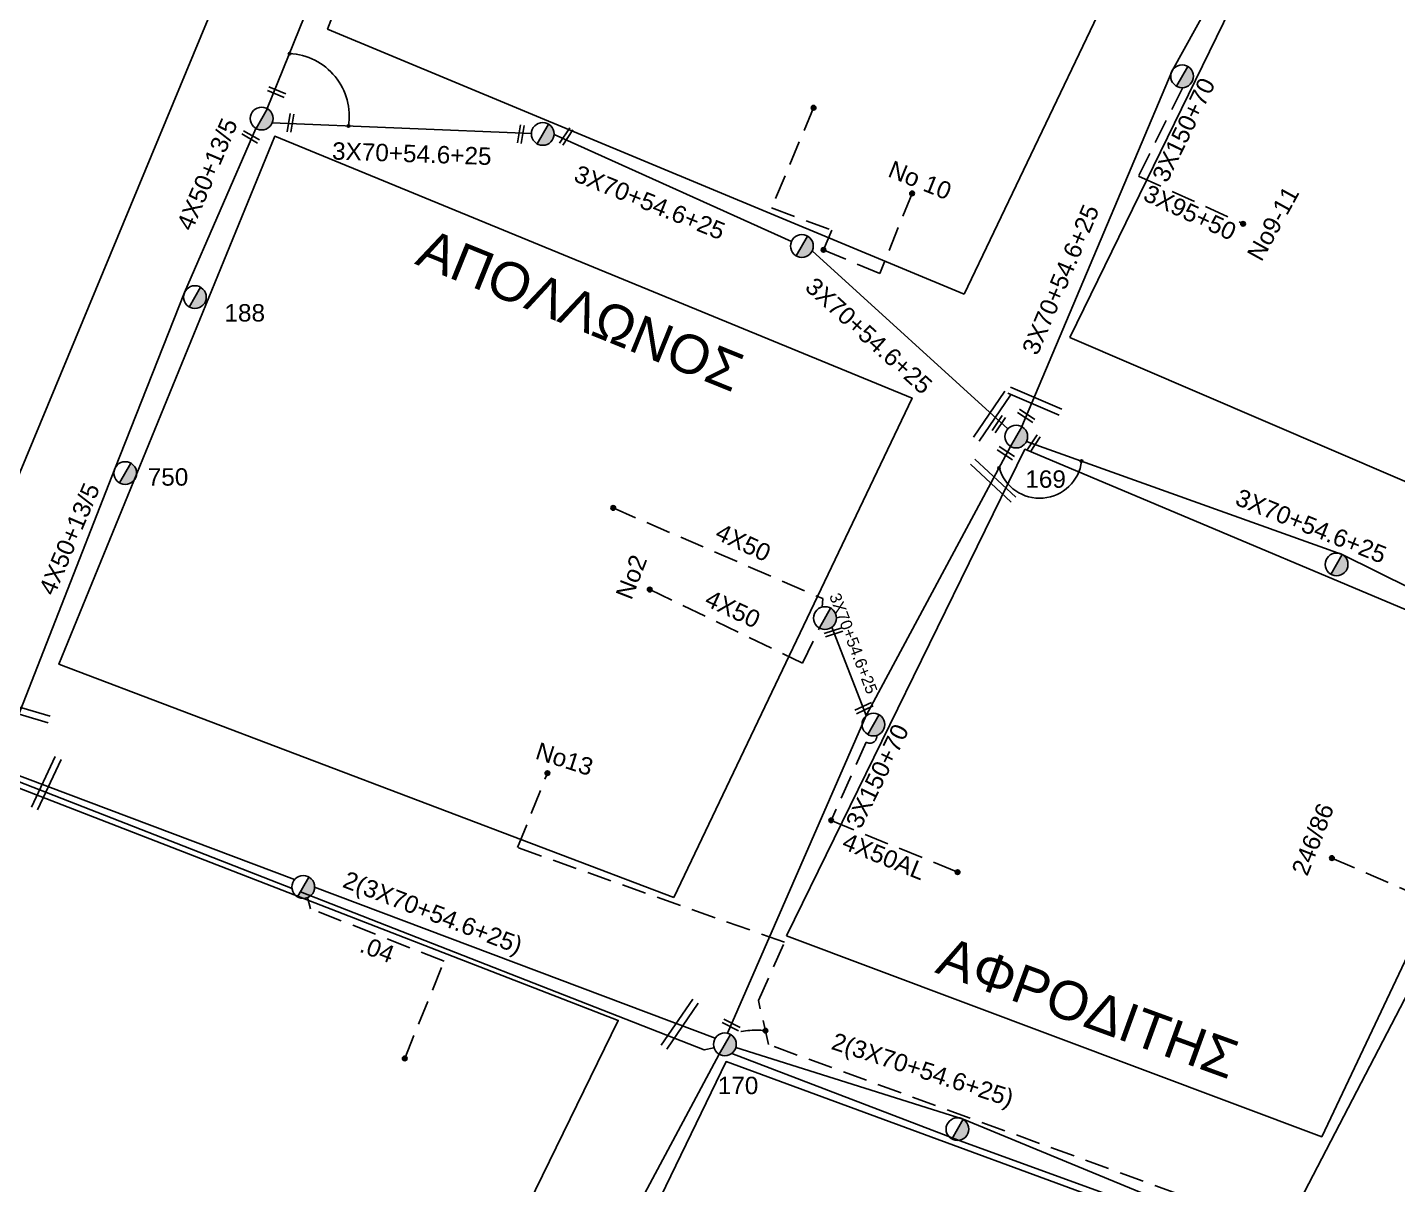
# Model space of a CAD drawing. Header units: millimetres. Extents: x 1421 to 7149, y 883 to 1925.
# Drawn here: x 5189.7 to 5331.4, y 1330.1 to 1449.8 of the extents above; entities that cross this region are included whole.
import ezdxf

# ---------------------------------------------------------------- set-up
doc = ezdxf.new("R2010")
doc.units = ezdxf.units.MM
doc.linetypes.add('DASHED', pattern=[19.05, 12.7, -6.35])
for name, color, linetype in [('4 X 50 + 13.5', 7, 'SYN_LINE'), ('Άγνωστα', 7, 'Continuous'), ('Γυμνά εναέρια ΧΤ και ΦΟΠ (3Φ)   4x50+16AL', 7, 'Continuous'), ('Καλωδια ΧΤ  3X95+50', 7, 'Continuous'), ('Καλώδια ΧΤ   3x150+50CU', 7, 'DASHED'), ('Καλώδια ΧΤ   3x150+70AL', 7, 'DASHED'), ('Καλώδια ΧΤ   3x150AL+50CU', 7, 'DASHED'), ('Μηχανική τομή', 7, 'Continuous'), ('Στύλος ΦΜ', 7, 'Continuous'), ('Στύλος ΦΜ @ 1', 7, 'Continuous'), ('Συνδέσεις', 7, 'Continuous'), ('Συνεστραμμένα ΧΤ   3x70+54.6+25 AL', 7, 'SYN_LINE'), ('Συνεστραμμένα ΧΤ   4x120+25 AL', 7, 'SYN_LINE'), ('Τομή', 7, 'Continuous'), ('Υπόβαθρο ΔΕΗ', 7, 'Continuous'), ('Υπόγεια Καλώδια Δικτύου ΧΤ   .04', 7, 'DASHED'), ('Υπόγεια καλώδια Παροχών ΧΤ   4x50AL', 7, 'DASHED')]:
    doc.layers.add(name, color=color, linetype=linetype)
doc.styles.add('arial', font='ARIAL.TTF')
doc.styles.get("Standard").update_dxf_attribs({"font": 'ARIAL.TTF'})
doc.linetypes.add('SYN_LINE', pattern='A,0.5,-0.0001,["/\\/\\/\\/",Standard,S=0.1,R=0,X=0,Y=-0.05],-0.25', length=0.7501)

# ---------------------------------------------------------------- blocks, each defined once
blk = doc.blocks.new('ΥΠΑΡΧΩΝ ΤΣΙΜΕΝΤΕΝΙΟΣ ΣΤΥΛΟΣ')
at = {"layer": 'Στύλος ΦΜ'}
blk.add_hatch(color=256, dxfattribs=at).paths.add_polyline_path([(-1.29, -2.28, 0.574793), (2.62, 0, 0.268822), (1.3, 2.27)])
blk.add_line((-1.29, -2.28), (1.3, 2.27), dxfattribs=at)
blk.add_circle((0, 0), 2.62, dxfattribs=at)
at = {"layer": 'Στύλος ΦΜ', "flags": 4}
for tag, p in [('ΑΡΙΘΜΟΣ', (-4.68, 8.05)), ('ΤΥΠΟΣ', (-4.91, 3.03))]:
    blk.add_attdef(tag, p, '', height=4, dxfattribs=at)
blk = doc.blocks.new('_ΣΥΝΔΕΣΗ')
at = {"layer": 'Συνδέσεις', "linetype": 'SYN_LINE', "ltscale": 40}
blk.add_hatch(color=256, dxfattribs=at).paths.add_polyline_path([(0.5, -0.01, 1), (-0.5, -0.01, 1)])
at = {"layer": 'Συνδέσεις'}
blk.add_circle((0, -0.01), 0.5, dxfattribs=at)
blk = doc.blocks.new('ΜΗΧΑΝΙΚΗ ΤΟΜΗ')
at = {"layer": 'Μηχανική τομή', "ltscale": 40}
for p, q in [((-3.67, 1.17), (3.91, 1.17)), ((3.91, -0.38), (-3.67, -0.38))]:
    blk.add_line(p, q, dxfattribs=at)
blk = doc.blocks.new('ΤΟΜΗ')
at = {"layer": 'Τομή', "ltscale": 40}
for p, q in [((10.95, 0.22), (-12.13, 0.22)), ((10.95, -2.57), (-12.13, -2.57))]:
    blk.add_line(p, q, dxfattribs=at)

msp = doc.modelspace()

# ---------------------------------------------------------------- linework, layer by layer
at = {"layer": '4 X 50 + 13.5', "color": 6, "linetype": 'Continuous', "lineweight": -3, "ltscale": 20}
msp.add_lwpolyline([(5225.51, 1468.66), (5214.49, 1441.38)], dxfattribs=at)
at = {"layer": '4 X 50 + 13.5', "color": 2, "linetype": 'Continuous', "lineweight": -3, "ltscale": 20}
msp.add_lwpolyline([(5213.32, 1439.33), (5205.92, 1422.34), (5198.7, 1404.1), (5187.07, 1374.3)], dxfattribs=at)
at = {"layer": 'Γυμνά εναέρια ΧΤ και ΦΟΠ (3Φ)   4x50+16AL', "color": 30, "lineweight": -3, "ltscale": 0.1}
msp.add_lwpolyline([(5261.24, 1343.55), (5246.38, 1315.77)], dxfattribs=at)
at = {"layer": 'Καλωδια ΧΤ  3X95+50', "color": 27, "linetype": 'DASHED', "lineweight": -3, "ltscale": 0.2}
msp.add_lwpolyline([(5309.2, 1443.55), (5304.64, 1434.4), (5315.45, 1429.46)], dxfattribs=at)
at = {"layer": 'Καλώδια ΧΤ   3x150+50CU', "color": 30, "lineweight": -3, "ltscale": 0.2}
msp.add_lwpolyline([(5303.3, 1304.7), (5312.07, 1300.84), (5323.01, 1323.88), (5266.36, 1344.55), (5265.3, 1349.1), (5268, 1355.13), (5240.39, 1364.92), (5243.47, 1372.62)], dxfattribs=at)
msp.add_arc((5265.1, 1337.68), 8.36, 83.6374, 108.7356, dxfattribs=at)
at = {"layer": 'Καλώδια ΧΤ   3x150+70AL', "color": 6, "lineweight": -3, "ltscale": 0.2}
msp.add_lwpolyline([(5277.86, 1424.31), (5270.98, 1427.21)], dxfattribs=at)
at = {"layer": 'Καλώδια ΧΤ   3x150+70AL', "color": 62, "lineweight": -3, "ltscale": 0.2}
msp.add_lwpolyline([(5277.54, 1376.53, -0.641566), (5276.46, 1375.84), (5272.83, 1367.74)], format="xyb", dxfattribs=at)
at = {"layer": 'Καλώδια ΧΤ   3x150AL+50CU', "color": 62, "lineweight": -3, "ltscale": 0.2}
msp.add_lwpolyline([(5324.64, 1363.84), (5336.04, 1358.9), (5337.74, 1362.46, 0.603434), (5338.78, 1363.47)], format="xyb", dxfattribs=at)
at = {"layer": 'Συνεστραμμένα ΧΤ   3x70+54.6+25 AL', "color": 27, "lineweight": -3, "ltscale": 20}
for points in [[(5292.56, 1408.48), (5308.1, 1445.29), (5320.86, 1468.36)], [(5217.05, 1360.69), (5187.23, 1372.36)], [(5187.58, 1372.83), (5217.32, 1361.62)], [(5260.7, 1344.21), (5259.69, 1343.99), (5217.93, 1360.34)], [(5219.39, 1360.84), (5260.84, 1345.21)]]:
    msp.add_lwpolyline(points, dxfattribs=at)
at = {"layer": 'Συνεστραμμένα ΧΤ   3x70+54.6+25 AL', "color": 6, "lineweight": -3, "ltscale": 20}
for points in [[(5214.99, 1439.89), (5241.81, 1438.81)], [(5244.16, 1438.71), (5268.73, 1427.64)], [(5270.88, 1426.67), (5291.11, 1408.25)]]:
    msp.add_lwpolyline(points, dxfattribs=at)
at = {"layer": 'Συνεστραμμένα ΧΤ   3x70+54.6+25 AL', "color": 62, "lineweight": -3, "ltscale": 20}
for points in [[(5291.4, 1406.43), (5276.46, 1378.58), (5262.1, 1345.72)], [(5317.72, 1323.95), (5286.49, 1336.82), (5262.96, 1344.24)], [(5317.38, 1323.24), (5286.06, 1334.63), (5262.54, 1343.64)]]:
    msp.add_lwpolyline(points, dxfattribs=at)
at = {"layer": 'Συνεστραμμένα ΧΤ   3x70+54.6+25 AL', "color": 150, "lineweight": -3, "ltscale": 20}
msp.add_lwpolyline([(5293.04, 1406.94), (5325.71, 1395.24), (5347.28, 1384.56)], dxfattribs=at)
at = {"layer": 'Συνεστραμμένα ΧΤ   3x70+54.6+25 AL', "color": 62, "lineweight": -3, "ltscale": 10}
msp.add_lwpolyline([(5272.9, 1387.73), (5276.46, 1378.58)], dxfattribs=at)
at = {"layer": 'Συνεστραμμένα ΧΤ   4x120+25 AL', "color": 62, "lineweight": -3, "ltscale": 20}
msp.add_lwpolyline([(5319.13, 1324.13), (5339.82, 1363.93), (5348.4, 1382.71)], dxfattribs=at)
at = {"layer": 'Υπόβαθρο ΔΕΗ', "lineweight": -3, "ltscale": 0.2}
for points in [[(5286.59, 1422.19), (5220.73, 1449.61), (5234.17, 1484.58), (5262.73, 1497.89), (5311.15, 1473.52), (5286.59, 1422.19)], [(5184.5, 1393.23), (5174.31, 1393.23), (5148.15, 1445.11), (5212.95, 1475.28), (5216.97, 1471.39), (5184.5, 1393.23)], [(5297.54, 1417.7), (5322.07, 1468), (5374.24, 1441.52), (5351.66, 1394.44), (5297.54, 1417.7)], [(5256.56, 1359.75), (5192.93, 1383.89), (5215.26, 1438.52), (5281.21, 1411.43), (5256.56, 1359.75)], [(5268.21, 1355.8), (5323.58, 1335.01), (5346.57, 1383.53), (5292.88, 1406.13), (5268.21, 1355.8)], [(5156.21, 1296.26), (5213.78, 1271.24), (5250.8, 1347.05), (5187.56, 1371.57), (5156.21, 1296.26)], [(5225.11, 1266.64), (5278.92, 1242.25), (5317.25, 1322.44), (5261.96, 1342.79), (5225.11, 1266.64)]]:
    msp.add_lwpolyline(points, dxfattribs=at)
at = {"layer": 'Υπόβαθρο ΔΕΗ', "lineweight": -3}
for centre, radius, start, end in [((5216.45, 1440.57), 6.52, 351.2404, 86.9509), ((5294.4, 1405.44), 4.37, 196.4054, 353.0101)]:
    msp.add_arc(centre, radius, start, end, dxfattribs=at)
at = {"layer": 'Υπόγεια Καλώδια Δικτύου ΧΤ   .04', "color": 27, "lineweight": -3, "ltscale": 0.2}
msp.add_lwpolyline([(5228.71, 1343.12), (5232.79, 1353.18), (5218.97, 1358.6), (5218.64, 1359.75)], dxfattribs=at)
at = {"layer": 'Υπόγεια καλώδια Παροχών ΧΤ   4x50AL', "color": 6, "lineweight": -3, "ltscale": 0.2}
for points in [[(5271.01, 1441.46), (5266.66, 1431.1), (5272.89, 1428.79)], [(5281.2, 1432.6), (5277.86, 1424.31)], [(5272.89, 1428.79), (5272.03, 1426.77)]]:
    msp.add_lwpolyline(points, dxfattribs=at)
at = {"layer": 'Υπόγεια καλώδια Παροχών ΧΤ   4x50AL', "color": 62, "lineweight": -3, "ltscale": 0.2}
for points in [[(5250.27, 1400.06), (5271.96, 1390.68), (5271.9, 1389.81)], [(5254.06, 1391.61), (5269.88, 1384), (5271.61, 1387.65)], [(5272.83, 1367.74), (5285.91, 1362.38)]]:
    msp.add_lwpolyline(points, dxfattribs=at)

# ---------------------------------------------------------------- block references
at = {"layer": 'Μηχανική τομή', "lineweight": -3}
for p, xscale, yscale, zscale, rotation in [((5215.38, 1443), 0.2500000000009097, 0.2500000000009097, 0.2500000000009097, 337.6412879012551), ((5216.98, 1439.85), 0.2500000000007751, 0.2500000000007751, 0.2500000000007751, 81.21086881210086), ((5212.69, 1438.38), 0.2500000000011077, 0.2500000000011077, 0.2500000000011077, 330.0170768239237), ((5240.81, 1438.67), 0.2500000000008911, 0.2500000000008911, 0.2500000000008911, 79.93656408235618), ((5245.49, 1438.41), 0.250000000000856, 0.250000000000856, 0.250000000000856, 56.32280714036981), ((5290.24, 1408.66), 0.250000000000856, 0.250000000000856, 0.250000000000856, 56.32280714036981), ((5292.93, 1409.52), 0.250000000000856, 0.250000000000856, 0.250000000000856, 326.3228071403698), ((5290.99, 1405.8), 0.250000000000585, 0.250000000000585, 0.250000000000585, 147.039677032155), ((5293.85, 1406.66), 0.250000000000856, 0.250000000000856, 0.250000000000856, 56.32280714036981), ((5273.08, 1387.3), 0.2500000000017988, 0.2500000000017988, 0.2500000000017988, 197.8040613035361), ((5276.21, 1379.46), 0.2500000000017509, 0.2500000000017509, 0.2500000000017509, 205.3210741606514), ((5262.55, 1346.65), 0.2500000000014749, 0.2500000000014749, 0.2500000000014749, 153.8929605543136)]:
    msp.add_blockref('ΜΗΧΑΝΙΚΗ ΤΟΜΗ', p, dxfattribs=dict(at, xscale=xscale, yscale=yscale, zscale=zscale, rotation=rotation))
at = {"layer": 'Στύλος ΦΜ @ 1', "lineweight": -3, "ltscale": 40, "xscale": 0.4499999999998181, "yscale": 0.4499999999998181, "zscale": 0.4499999999998181}
for p in [(5309.14, 1444.72), (5213.91, 1440.35), (5242.99, 1438.76), (5269.8, 1427.16), (5325.12, 1394.22), (5272.19, 1388.67), (5277.2, 1377.66), (5218.21, 1360.85), (5285.9, 1335.8)]:
    msp.add_blockref('ΥΠΑΡΧΩΝ ΤΣΙΜΕΝΤΕΝΙΟΣ ΣΤΥΛΟΣ', p, dxfattribs=at)
at = {"layer": 'Στύλος ΦΜ @ 1', "lineweight": -3, "ltscale": 40}
ref = msp.add_blockref('ΥΠΑΡΧΩΝ ΤΣΙΜΕΝΤΕΝΙΟΣ ΣΤΥΛΟΣ', (5207, 1421.87), dxfattribs=dict(at, xscale=0.4499999999998181, yscale=0.4499999999998181, zscale=0.4499999999998181))
ref.add_attrib('ΤΥΠΟΣ', '188', (5210.06, 1419.35), dxfattribs={"layer": 'Στύλος ΦΜ', "height": 1.8, "flags": 4})
ref = msp.add_blockref('ΥΠΑΡΧΩΝ ΤΣΙΜΕΝΤΕΝΙΟΣ ΣΤΥΛΟΣ', (5291.98, 1407.45), dxfattribs=dict(at, xscale=0.4499999999998181, yscale=0.4499999999998181, zscale=0.4499999999998181))
ref.add_attrib('ΑΡΙΘΜΟΣ', '169', (5292.92, 1402.15), dxfattribs={"layer": 'Στύλος ΦΜ', "height": 1.8, "flags": 4})
ref = msp.add_blockref('ΥΠΑΡΧΩΝ ΤΣΙΜΕΝΤΕΝΙΟΣ ΣΤΥΛΟΣ', (5199.79, 1403.67), dxfattribs=dict(at, xscale=0.4499999999998181, yscale=0.4499999999998181, zscale=0.4499999999998181))
ref.add_attrib('ΤΥΠΟΣ', '750', (5202.12, 1402.37), dxfattribs={"layer": 'Στύλος ΦΜ', "height": 1.8, "flags": 4})
ref = msp.add_blockref('ΥΠΑΡΧΩΝ ΤΣΙΜΕΝΤΕΝΙΟΣ ΣΤΥΛΟΣ', (5261.83, 1344.57), dxfattribs=dict(at, xscale=0.4499999999998181, yscale=0.4499999999998181, zscale=0.4499999999998181))
ref.add_attrib('ΑΡΙΘΜΟΣ', '170', (5261.1, 1339.42), dxfattribs={"layer": 'Στύλος ΦΜ', "height": 1.8, "flags": 4})
at = {"layer": 'Συνδέσεις', "lineweight": -3}
for p, xscale, yscale, zscale in [((5216.79, 1447.07), 0.25, 0.25, 0.25), ((5271.01, 1441.47), 0.4777242751392805, 0.4777242751392805, 0.4777242751392805), ((5222.89, 1439.58), 0.25, 0.25, 0.25), ((5281.2, 1432.61), 0.4777242751392805, 0.4777242751392805, 0.4777242751392805), ((5315.45, 1429.46), 0.4777242751392805, 0.4777242751392805, 0.4777242751392805), ((5272.04, 1426.77), 0.4777242751392805, 0.4777242751392805, 0.4777242751392805), ((5298.73, 1404.91), 0.25, 0.25, 0.25), ((5290.2, 1404.2), 0.25, 0.25, 0.25), ((5250.28, 1400.07), 0.4777242751392805, 0.4777242751392805, 0.4777242751392805), ((5254.06, 1391.62), 0.4777242751392805, 0.4777242751392805, 0.4777242751392805), ((5243.47, 1372.63), 0.4777242751392805, 0.4777242751392805, 0.4777242751392805), ((5272.83, 1367.75), 0.4777242751392805, 0.4777242751392805, 0.4777242751392805), ((5324.64, 1363.85), 0.4777242751392805, 0.4777242751392805, 0.4777242751392805), ((5285.91, 1362.39), 0.4777242751392805, 0.4777242751392805, 0.4777242751392805), ((5266.03, 1345.99), 0.4777242751392805, 0.4777242751392805, 0.4777242751392805), ((5228.71, 1343.12), 0.4777242751392805, 0.4777242751392805, 0.4777242751392805)]:
    msp.add_blockref('_ΣΥΝΔΕΣΗ', p, dxfattribs=dict(at, xscale=xscale, yscale=yscale, zscale=zscale))
at = {"layer": 'Τομή', "lineweight": -3}
for p, xscale, yscale, zscale, rotation in [((5289.63, 1409.27), 0.2499999999999123, 0.2499999999999123, 0.2499999999999123, 235.6969140149868), ((5293.66, 1410.9), 0.249999999999866, 0.249999999999866, 0.249999999999866, 156.7789441686388), ((5289.27, 1402.77), 0.2500000000001396, 0.2500000000001396, 0.2500000000001396, 137.0487124094656), ((5188.93, 1378.76), 0.2499999999999679, 0.2499999999999679, 0.2499999999999679, 163.564873488967), ((5191.83, 1371.32), 0.2499999999999679, 0.2499999999999679, 0.2499999999999679, 244.8696850279514), ((5257.33, 1346.37), 0.2499999999999123, 0.2499999999999123, 0.2499999999999123, 235.6969140149868)]:
    msp.add_blockref('ΤΟΜΗ', p, dxfattribs=dict(at, xscale=xscale, yscale=yscale, zscale=zscale, rotation=rotation))

# ---------------------------------------------------------------- texts
at = {"lineweight": -3, "ltscale": 40, "char_height": 4, "width": 64.8866, "attachment_point": 1, "style": 'arial'}
for s, insert, rotation in [('ΑΠΟΛΛΩΝΟΣ', (5231.15, 1429.05), 338), ('ΑΦΡΟΔΙΤΗΣ', (5284.84, 1355.8), 340)]:
    msp.add_mtext(s, dxfattribs=dict(at, insert=insert, rotation=rotation))
at = {"layer": 'Άγνωστα', "color": 7, "lineweight": -3, "attachment_point": 1}
for s, insert, char_height, width, rotation in [('3X150+70', (5305.96, 1434.39), 1.8, 6.8308, 64), ('4X50+13/5', (5205.04, 1429.31), 1.8, 6.8308, 67), ('3X70+54.6+25', (5221.23, 1437.91), 1.8, 6.8308, 358), ('3X70+54.6+25', (5246.75, 1435.6), 1.8, 6.8308, 338), ('No 10', (5279.25, 1436.06), 1.8, 11.0807, 338.0192), ('3X95+50', (5305.75, 1433.59), 1.8, 11.0807, 335), ('No9-11', (5315.77, 1426.32), 1.8, 11.0807, 61.1685), ('3X70+54.6+25', (5292.51, 1416.45), 1.8, 6.8308, 67), ('3X70+54.6+25', (5271.21, 1424.07), 1.8, 6.8308, 318), ('4X50+13/5', (5190.78, 1391.58), 1.8, 6.8308, 67), ('3X70+54.6+25', (5315.18, 1402.12), 1.8, 6.8308, 338), ('4X50', (5261.46, 1398.55), 1.8, 11.0807, 335), ('No2', (5250.48, 1391.1), 1.8, 11.0807, 68.7636), ('4X50', (5260.37, 1391.67), 1.8, 11.0807, 335), ('3X70+54.6+25', (5273.73, 1391.4), 1.2, 6.8308, 291), ('3X150+70', (5274.26, 1367.54), 1.8, 6.8308, 64), ('No13', (5242.66, 1375.87), 1.8, 11.0807, 342.1954), ('246/86', (5320.41, 1362.54), 1.8, 20.7581, 68.5702), ('4X50AL ', (5274.5, 1366.53), 1.8, 11.0807, 338), ('2(3X70+54.6+25)', (5222.81, 1362.56), 1.8, 20.7581, 339), ('.04', (5224.56, 1355.87), 1.8, 20.7581, 339), ('2(3X70+54.6+25)', (5273.28, 1345.83), 1.8, 20.7581, 342)]:
    msp.add_mtext(s, dxfattribs=dict(at, insert=insert, char_height=char_height, width=width, rotation=rotation))

doc.saveas('drawing.dxf')
